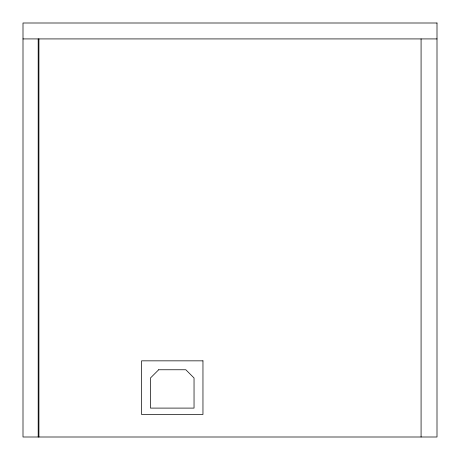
<?xml version="1.0" encoding="UTF-8"?>
<svg xmlns="http://www.w3.org/2000/svg" width="460" height="460" viewBox="0 0 460 460"><rect width="100%" height="100%" fill="white"/><g stroke="black" fill="none" stroke-linecap="round" stroke-linejoin="round"><path stroke-width="0.69" d="M23 38.922L437 38.922M421.078 38.922L421.078 437M38.922 38.922L38.922 437M38.186 38.922L38.186 437M158.694 369.759L150.477 377.976L150.477 408.1L194.039 408.1L194.039 377.976L185.828 369.759L158.694 369.759M437 23L23 23L23 437L437 437L437 23M202.958 360.841L141.559 360.841L141.559 414.471L202.958 414.471L202.958 360.841"/></g></svg>
